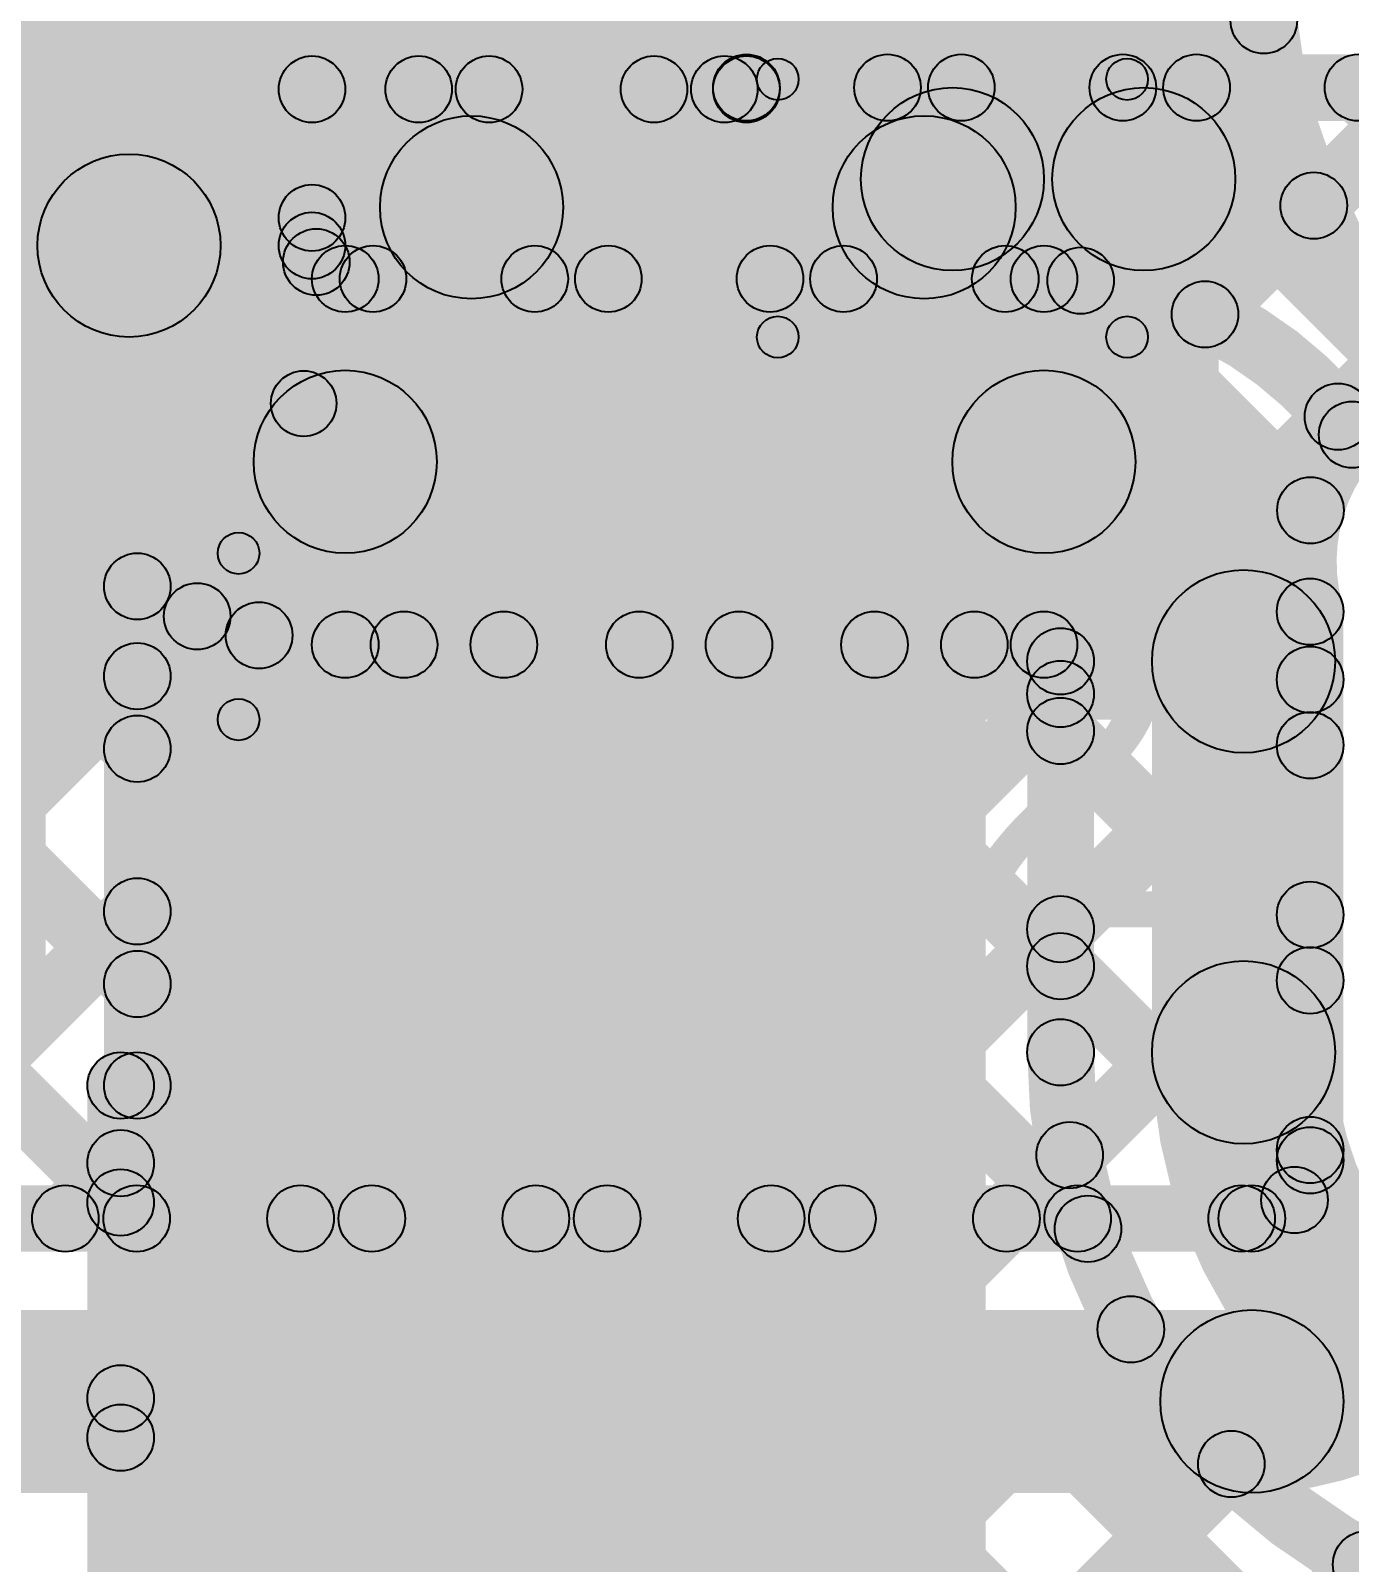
# Model space of a CAD drawing. Header units: millimetres. Extents: x -0.24 to 2.5, y 0 to 2.55.
# Drawn here: x 1.0302 to 1.1887, y 1.4766 to 1.6608 of the extents above; entities that cross this region are included whole.
import ezdxf

# ---------------------------------------------------------------- set-up
doc = ezdxf.new("R2010")
doc.units = ezdxf.units.MM
doc.header["$MEASUREMENT"] = 0
for name, color, linetype in [('BottomLayer', 5, 'Continuous'), ('BottomSolder', 6, 'Continuous'), ('TopLayer', 1, 'Continuous'), ('TopOverlay', 2, 'Continuous'), ('TopPaste', 8, 'Continuous'), ('TopSolder', 216, 'Continuous'), ('ViaHoleLayer', 16, 'Continuous')]:
    doc.layers.add(name, color=color, linetype=linetype)

# ---------------------------------------------------------------- blocks, each defined once
blk = doc.blocks.new('C__0603_10')
at = {"layer": 'TopLayer'}
for points in [[(-0.015, 0.0175), (-0.015, -0.0175), (-0.045, -0.0175), (-0.045, 0.0175)], [(0.045, 0.0175), (0.045, -0.0175), (0.015, -0.0175), (0.015, 0.0175)]]:
    blk.add_hatch(color=1, dxfattribs=at).paths.add_polyline_path(points)
at = {"layer": 'TopOverlay'}
h = blk.add_hatch(color=2, dxfattribs=at)
edge = h.paths.add_edge_path()
edge.add_arc((-0.049, 0.021), 0.0025, 0, 360)
h = blk.add_hatch(color=2, dxfattribs=at)
edge = h.paths.add_edge_path()
edge.add_arc((-0.049, 0.021), 0.0025, 0, 360)
for points in [[(-0.018, 0.0235), (-0.018, 0.0185), (-0.049, 0.0185), (-0.049, 0.0235)], [(0.049, 0.0235), (0.049, 0.0185), (0.018, 0.0185), (0.018, 0.0235)], [(-0.0465, -0.021), (-0.0515, -0.021), (-0.0515, 0.021), (-0.0465, 0.021)], [(0.0515, -0.021), (0.0465, -0.021), (0.0465, 0.021), (0.0515, 0.021)], [(-0.018, -0.0185), (-0.018, -0.0235), (-0.049, -0.0235), (-0.049, -0.0185)], [(0.049, -0.0185), (0.049, -0.0235), (0.018, -0.0235), (0.018, -0.0185)]]:
    blk.add_hatch(color=2, dxfattribs=at).paths.add_polyline_path(points)
h = blk.add_hatch(color=2, dxfattribs=at)
edge = h.paths.add_edge_path()
edge.add_arc((-0.018, 0.021), 0.0025, 0, 360)
h = blk.add_hatch(color=2, dxfattribs=at)
edge = h.paths.add_edge_path()
edge.add_arc((0.018, 0.021), 0.0025, 0, 360)
h = blk.add_hatch(color=2, dxfattribs=at)
edge = h.paths.add_edge_path()
edge.add_arc((0.049, 0.021), 0.0025, 0, 360)
h = blk.add_hatch(color=2, dxfattribs=at)
edge = h.paths.add_edge_path()
edge.add_arc((0.049, 0.021), 0.0025, 0, 360)
h = blk.add_hatch(color=2, dxfattribs=at)
edge = h.paths.add_edge_path()
edge.add_arc((-0.049, -0.021), 0.0025, 0, 360)
h = blk.add_hatch(color=2, dxfattribs=at)
edge = h.paths.add_edge_path()
edge.add_arc((-0.049, -0.021), 0.0025, 0, 360)
h = blk.add_hatch(color=2, dxfattribs=at)
edge = h.paths.add_edge_path()
edge.add_arc((-0.018, -0.021), 0.0025, 0, 360)
h = blk.add_hatch(color=2, dxfattribs=at)
edge = h.paths.add_edge_path()
edge.add_arc((0.018, -0.021), 0.0025, 0, 360)
h = blk.add_hatch(color=2, dxfattribs=at)
edge = h.paths.add_edge_path()
edge.add_arc((0.049, -0.021), 0.0025, 0, 360)
h = blk.add_hatch(color=2, dxfattribs=at)
edge = h.paths.add_edge_path()
edge.add_arc((0.049, -0.021), 0.0025, 0, 360)
at = {"layer": 'TopPaste'}
for points in [[(-0.015, 0.0175), (-0.015, -0.0175), (-0.045, -0.0175), (-0.045, 0.0175)], [(0.045, 0.0175), (0.045, -0.0175), (0.015, -0.0175), (0.015, 0.0175)]]:
    blk.add_hatch(color=8, dxfattribs=at).paths.add_polyline_path(points)
at = {"layer": 'TopSolder'}
for points in [[(-0.01264, 0.01986), (-0.01264, -0.01986), (-0.04736, -0.01986), (-0.04736, 0.01986)], [(0.04736, 0.01986), (0.04736, -0.01986), (0.01264, -0.01986), (0.01264, 0.01986)]]:
    blk.add_hatch(color=216, dxfattribs=at).paths.add_polyline_path(points)
at = {"layer": 'TopOverlay'}
for centre in [(-0.049, 0.021), (-0.049, 0.021), (-0.018, 0.021), (0.018, 0.021), (0.049, 0.021), (0.049, 0.021), (-0.049, -0.021), (-0.049, -0.021), (-0.018, -0.021), (0.018, -0.021), (0.049, -0.021), (0.049, -0.021)]:
    blk.add_circle(centre, 0.0025, dxfattribs=at)
blk = doc.blocks.new('R___0201_42')
at = {"layer": 'TopLayer'}
for points in [[(-0.01614, 0.00728), (-0.00551, 0.00728), (-0.00551, -0.00728), (-0.01614, -0.00728)], [(0.00551, 0.00728), (0.01614, 0.00728), (0.01614, -0.00728), (0.00551, -0.00728)]]:
    blk.add_hatch(color=1, dxfattribs=at).paths.add_polyline_path(points)
at = {"layer": 'TopOverlay'}
h = blk.add_hatch(color=2, dxfattribs=at)
edge = h.paths.add_edge_path()
edge.add_arc((-0.019, 0.01), 0.0025, 0, 360)
h = blk.add_hatch(color=2, dxfattribs=at)
edge = h.paths.add_edge_path()
edge.add_arc((-0.019, 0.01), 0.0025, 0, 360)
for points in [[(-0.019, 0.0075), (-0.019, 0.0125), (0.019, 0.0125), (0.019, 0.0075)], [(-0.0165, -0.01), (-0.0215, -0.01), (-0.0215, 0.01), (-0.0165, 0.01)], [(0.0215, -0.01), (0.0165, -0.01), (0.0165, 0.01), (0.0215, 0.01)], [(-0.019, -0.0125), (-0.019, -0.0075), (0.019, -0.0075), (0.019, -0.0125)]]:
    blk.add_hatch(color=2, dxfattribs=at).paths.add_polyline_path(points)
h = blk.add_hatch(color=2, dxfattribs=at)
edge = h.paths.add_edge_path()
edge.add_arc((0.019, 0.01), 0.0025, 0, 360)
h = blk.add_hatch(color=2, dxfattribs=at)
edge = h.paths.add_edge_path()
edge.add_arc((0.019, 0.01), 0.0025, 0, 360)
h = blk.add_hatch(color=2, dxfattribs=at)
edge = h.paths.add_edge_path()
edge.add_arc((-0.019, -0.01), 0.0025, 0, 360)
h = blk.add_hatch(color=2, dxfattribs=at)
edge = h.paths.add_edge_path()
edge.add_arc((-0.019, -0.01), 0.0025, 0, 360)
h = blk.add_hatch(color=2, dxfattribs=at)
edge = h.paths.add_edge_path()
edge.add_arc((0.019, -0.01), 0.0025, 0, 360)
h = blk.add_hatch(color=2, dxfattribs=at)
edge = h.paths.add_edge_path()
edge.add_arc((0.019, -0.01), 0.0025, 0, 360)
at = {"layer": 'TopPaste'}
for points in [[(-0.01614, 0.00728), (-0.00551, 0.00728), (-0.00551, -0.00728), (-0.01614, -0.00728)], [(0.00551, 0.00728), (0.01614, 0.00728), (0.01614, -0.00728), (0.00551, -0.00728)]]:
    blk.add_hatch(color=8, dxfattribs=at).paths.add_polyline_path(points)
at = {"layer": 'TopSolder'}
for points in [[(-0.02014, 0.01128), (-0.00151, 0.01128), (-0.00151, -0.01128), (-0.02014, -0.01128)], [(0.00151, 0.01128), (0.02014, 0.01128), (0.02014, -0.01128), (0.00151, -0.01128)]]:
    blk.add_hatch(color=216, dxfattribs=at).paths.add_polyline_path(points)
at = {"layer": 'TopOverlay'}
for centre in [(-0.019, 0.01), (-0.019, 0.01), (0.019, 0.01), (0.019, 0.01), (-0.019, -0.01), (-0.019, -0.01), (0.019, -0.01), (0.019, -0.01)]:
    blk.add_circle(centre, 0.0025, dxfattribs=at)
blk = doc.blocks.new('SOT_23_6_100')
at = {"layer": 'TopLayer'}
for points in [[(-0.07323, 0.04961), (-0.02913, 0.04961), (-0.02913, 0.0252), (-0.07323, 0.0252)], [(0.02913, 0.04961), (0.07323, 0.04961), (0.07323, 0.0252), (0.02913, 0.0252)], [(-0.07323, 0.0122), (-0.02913, 0.0122), (-0.02913, -0.0122), (-0.07323, -0.0122)], [(0.02913, 0.0122), (0.07323, 0.0122), (0.07323, -0.0122), (0.02913, -0.0122)], [(-0.07323, -0.0252), (-0.02913, -0.0252), (-0.02913, -0.04961), (-0.07323, -0.04961)], [(0.02913, -0.0252), (0.07323, -0.0252), (0.07323, -0.04961), (0.02913, -0.04961)]]:
    blk.add_hatch(color=1, dxfattribs=at).paths.add_polyline_path(points)
at = {"layer": 'TopOverlay'}
h = blk.add_hatch(color=2, dxfattribs=at)
edge = h.paths.add_edge_path()
edge.add_arc((-0.06647, 0.064), 0.005, 0, 360)
h = blk.add_hatch(color=2, dxfattribs=at)
edge = h.paths.add_edge_path()
edge.add_arc((-0.05753, 0.064), 0.005, 0, 360)
h = blk.add_hatch(color=2, dxfattribs=at)
edge = h.paths.add_edge_path()
edge.add_arc((-0.03, 0.061), 0.00394, 0, 360)
for points in [[(-0.03, 0.05706), (-0.03, 0.06494), (0.031, 0.06494), (0.031, 0.05706)], [(-0.03, -0.06494), (-0.03, -0.05706), (0.031, -0.05706), (0.031, -0.06494)]]:
    blk.add_hatch(color=2, dxfattribs=at).paths.add_polyline_path(points)
h = blk.add_hatch(color=2, dxfattribs=at)
edge = h.paths.add_edge_path()
edge.add_arc((0.031, 0.061), 0.00394, 0, 360)
h = blk.add_hatch(color=2, dxfattribs=at)
edge = h.paths.add_edge_path()
edge.add_arc((-0.03, -0.061), 0.00394, 0, 360)
h = blk.add_hatch(color=2, dxfattribs=at)
edge = h.paths.add_edge_path()
edge.add_arc((0.031, -0.061), 0.00394, 0, 360)
at = {"layer": 'TopPaste'}
for points in [[(-0.07323, 0.04961), (-0.02913, 0.04961), (-0.02913, 0.0252), (-0.07323, 0.0252)], [(0.02913, 0.04961), (0.07323, 0.04961), (0.07323, 0.0252), (0.02913, 0.0252)], [(-0.07323, 0.0122), (-0.02913, 0.0122), (-0.02913, -0.0122), (-0.07323, -0.0122)], [(0.02913, 0.0122), (0.07323, 0.0122), (0.07323, -0.0122), (0.02913, -0.0122)], [(-0.07323, -0.0252), (-0.02913, -0.0252), (-0.02913, -0.04961), (-0.07323, -0.04961)], [(0.02913, -0.0252), (0.07323, -0.0252), (0.07323, -0.04961), (0.02913, -0.04961)]]:
    blk.add_hatch(color=8, dxfattribs=at).paths.add_polyline_path(points)
at = {"layer": 'TopSolder'}
for points in [[(-0.07723, 0.05361), (-0.02513, 0.05361), (-0.02513, 0.0212), (-0.07723, 0.0212)], [(0.02513, 0.05361), (0.07723, 0.05361), (0.07723, 0.0212), (0.02513, 0.0212)], [(-0.07723, 0.0162), (-0.02513, 0.0162), (-0.02513, -0.0162), (-0.07723, -0.0162)], [(0.02513, 0.0162), (0.07723, 0.0162), (0.07723, -0.0162), (0.02513, -0.0162)], [(-0.07723, -0.0212), (-0.02513, -0.0212), (-0.02513, -0.05361), (-0.07723, -0.05361)], [(0.02513, -0.0212), (0.07723, -0.0212), (0.07723, -0.05361), (0.02513, -0.05361)]]:
    blk.add_hatch(color=216, dxfattribs=at).paths.add_polyline_path(points)
at = {"layer": 'TopOverlay', "const_width": 0.01}
blk.add_lwpolyline([(-0.05753, 0.064, 1), (-0.06647, 0.064, 1)], format="xyb", close=True, dxfattribs=at)
at = {"layer": 'TopOverlay'}
for centre, radius in [((-0.06647, 0.064), 0.005), ((-0.05753, 0.064), 0.005), ((-0.03, 0.061), 0.00394), ((0.031, 0.061), 0.00394), ((-0.03, -0.061), 0.00394), ((0.031, -0.061), 0.00394)]:
    blk.add_circle(centre, radius, dxfattribs=at)

msp = doc.modelspace()

# ---------------------------------------------------------------- hatches: boundary and pattern name
at = {"layer": 'BottomLayer'}
for points in [[(0.76902, 2.04081), (0.77467, 2.04646), (1.20019, 1.62094), (1.19454, 1.61529)], [(0.75057, 2.03097), (0.75623, 2.03662), (1.18686, 1.60599), (1.18121, 1.60033)], [(0.72608, 2.02717), (0.73174, 2.03283), (1.18683, 1.57774), (1.18117, 1.57208)], [(0.71017, 2.0148), (0.71583, 2.02045), (1.18683, 1.54945), (1.18117, 1.5438)], [(0.5682, 1.98706), (0.57386, 1.99272), (1.04575, 1.52083), (1.04009, 1.51517)], [(0.59649, 1.98706), (0.60214, 1.99272), (1.07403, 1.52083), (1.06838, 1.51517)], [(0.71017, 1.98651), (0.71583, 1.99217), (1.18495, 1.52305), (1.17929, 1.5174)], [(0.71017, 1.95823), (0.71583, 1.96389), (1.15889, 1.52083), (1.15323, 1.51517)], [(0.261, 1.578), (1.173, 1.578), (1.173, 1.961), (0.261, 1.961)], [(0.65666, 1.95517), (0.66232, 1.96083), (1.10232, 1.52083), (1.09666, 1.51517)], [(0.68495, 1.95517), (0.6906, 1.96083), (1.1306, 1.52083), (1.12495, 1.51517)], [(0.89576, 1.51517), (0.8901, 1.52083), (1.17517, 1.8059), (1.18083, 1.80024)], [(0.92404, 1.51517), (0.91838, 1.52083), (1.17517, 1.77762), (1.18083, 1.77196)], [(0.95233, 1.51517), (0.94667, 1.52083), (1.17517, 1.74933), (1.18083, 1.74367)], [(0.98061, 1.51517), (0.97495, 1.52083), (1.17517, 1.72105), (1.18083, 1.71539)], [(1.00889, 1.51517), (1.00324, 1.52083), (1.17517, 1.69276), (1.18083, 1.68711)], [(1.03718, 1.51517), (1.03152, 1.52083), (1.1756, 1.6649), (1.18125, 1.65925)], [(1.06546, 1.51517), (1.05981, 1.52083), (1.18161, 1.64263), (1.18727, 1.63698)], [(1.09375, 1.51517), (1.08809, 1.52083), (1.1925, 1.62524), (1.19816, 1.61958)], [(1.188, 1.525), (1.18, 1.525), (1.18, 1.59097), (1.188, 1.59097)], [(1.12203, 1.51517), (1.11637, 1.52083), (1.18117, 1.58563), (1.18683, 1.57997)], [(1.15032, 1.51517), (1.14466, 1.52083), (1.18117, 1.55734), (1.18683, 1.55168)], [(1.1786, 1.51517), (1.17294, 1.52083), (1.18117, 1.52906), (1.18683, 1.5234)], [(0.876, 1.514), (0.876, 1.522), (1.177, 1.522), (1.177, 1.514)], [(0.876, 1.485), (0.876, 1.507), (1.177, 1.507), (1.177, 1.485)]]:
    msp.add_hatch(color=5, dxfattribs=at).paths.add_polyline_path(points)
h = msp.add_hatch(color=5, dxfattribs=at)
edge = h.paths.add_edge_path()
edge.add_arc((1.17843, 1.66208), 0.004, 0, 360)
h = msp.add_hatch(color=5, dxfattribs=at)
edge = h.paths.add_edge_path()
edge.add_arc((1.167, 1.643), 0.01181, 0, 360)
h = msp.add_hatch(color=5, dxfattribs=at)
edge = h.paths.add_edge_path()
edge.add_arc((1.18444, 1.63981), 0.004, 0, 360)
h = msp.add_hatch(color=5, dxfattribs=at)
edge = h.paths.add_edge_path()
edge.add_arc((1.18404, 1.60316), 0.004, 0, 360)
h = msp.add_hatch(color=5, dxfattribs=at)
edge = h.paths.add_edge_path()
edge.add_arc((1.184, 1.59097), 0.004, 0, 360)
h = msp.add_hatch(color=5, dxfattribs=at)
edge = h.paths.add_edge_path()
edge.add_arc((1.184, 1.59097), 0.004, 0, 360)
h = msp.add_hatch(color=5, dxfattribs=at)
edge = h.paths.add_edge_path()
edge.add_arc((1.184, 1.5828), 0.004, 0, 360)
h = msp.add_hatch(color=5, dxfattribs=at)
edge = h.paths.add_edge_path()
edge.add_arc((1.086, 1.573), 0.01181, 0, 360)
h = msp.add_hatch(color=5, dxfattribs=at)
edge = h.paths.add_edge_path()
edge.add_arc((1.184, 1.57491), 0.004, 0, 360)
h = msp.add_hatch(color=5, dxfattribs=at)
edge = h.paths.add_edge_path()
edge.add_arc((1.184, 1.55451), 0.004, 0, 360)
h = msp.add_hatch(color=5, dxfattribs=at)
edge = h.paths.add_edge_path()
edge.add_arc((1.184, 1.54663), 0.004, 0, 360)
h = msp.add_hatch(color=5, dxfattribs=at)
edge = h.paths.add_edge_path()
edge.add_arc((1.184, 1.52623), 0.004, 0, 360)
h = msp.add_hatch(color=5, dxfattribs=at)
edge = h.paths.add_edge_path()
edge.add_arc((1.184, 1.525), 0.004, 0, 360)
h = msp.add_hatch(color=5, dxfattribs=at)
edge = h.paths.add_edge_path()
edge.add_arc((1.184, 1.525), 0.004, 0, 360)
h = msp.add_hatch(color=5, dxfattribs=at)
edge = h.paths.add_edge_path()
edge.add_arc((1.18212, 1.52022), 0.004, 0, 360)
h = msp.add_hatch(color=5, dxfattribs=at)
edge = h.paths.add_edge_path()
edge.add_arc((1.03435, 1.518), 0.004, 0, 360)
h = msp.add_hatch(color=5, dxfattribs=at)
edge = h.paths.add_edge_path()
edge.add_arc((1.04292, 1.518), 0.004, 0, 360)
h = msp.add_hatch(color=5, dxfattribs=at)
edge = h.paths.add_edge_path()
edge.add_arc((1.06263, 1.518), 0.004, 0, 360)
h = msp.add_hatch(color=5, dxfattribs=at)
edge = h.paths.add_edge_path()
edge.add_arc((1.0712, 1.518), 0.004, 0, 360)
h = msp.add_hatch(color=5, dxfattribs=at)
edge = h.paths.add_edge_path()
edge.add_arc((1.09092, 1.518), 0.004, 0, 360)
h = msp.add_hatch(color=5, dxfattribs=at)
edge = h.paths.add_edge_path()
edge.add_arc((1.09949, 1.518), 0.004, 0, 360)
h = msp.add_hatch(color=5, dxfattribs=at)
edge = h.paths.add_edge_path()
edge.add_arc((1.1192, 1.518), 0.004, 0, 360)
h = msp.add_hatch(color=5, dxfattribs=at)
edge = h.paths.add_edge_path()
edge.add_arc((1.12777, 1.518), 0.004, 0, 360)
h = msp.add_hatch(color=5, dxfattribs=at)
edge = h.paths.add_edge_path()
edge.add_arc((1.14749, 1.518), 0.004, 0, 360)
h = msp.add_hatch(color=5, dxfattribs=at)
edge = h.paths.add_edge_path()
edge.add_arc((1.15606, 1.518), 0.004, 0, 360)
h = msp.add_hatch(color=5, dxfattribs=at)
edge = h.paths.add_edge_path()
edge.add_arc((1.17577, 1.518), 0.004, 0, 360)
h = msp.add_hatch(color=5, dxfattribs=at)
edge = h.paths.add_edge_path()
edge.add_arc((1.177, 1.518), 0.004, 0, 360)
h = msp.add_hatch(color=5, dxfattribs=at)
edge = h.paths.add_edge_path()
edge.add_arc((1.177, 1.518), 0.004, 0, 360)
h = msp.add_hatch(color=5, dxfattribs=at)
edge = h.paths.add_edge_path()
edge.add_arc((1.177, 1.496), 0.011, 0, 360)
h = msp.add_hatch(color=5, dxfattribs=at)
edge = h.paths.add_edge_path()
edge.add_arc((1.177, 1.496), 0.011, 0, 360)
at = {"layer": 'BottomSolder'}
h = msp.add_hatch(color=6, dxfattribs=at)
edge = h.paths.add_edge_path()
edge.add_arc((1.167, 1.643), 0.01581, 0, 360)
h = msp.add_hatch(color=6, dxfattribs=at)
edge = h.paths.add_edge_path()
edge.add_arc((1.086, 1.573), 0.01581, 0, 360)
at = {"layer": 'TopLayer'}
for points in [[(1.053, 1.635), (1.031, 1.635), (1.031, 1.697), (1.053, 1.697)], [(1.11623, 1.65), (1.11623, 1.658), (1.446, 1.658), (1.446, 1.65)], [(1.06735, 1.6302), (1.06169, 1.63585), (1.08246, 1.65662), (1.08812, 1.65097)], [(1.064, 1.6498), (1.064, 1.6578), (1.11623, 1.6578), (1.11623, 1.6498)], [(1.074, 1.65097), (1.07966, 1.65662), (1.10245, 1.63383), (1.0968, 1.62817)], [(1.09361, 1.62817), (1.08795, 1.63383), (1.11075, 1.65662), (1.11641, 1.65097)], [(1.10229, 1.65097), (1.10794, 1.65662), (1.13074, 1.63383), (1.12508, 1.62817)], [(1.12189, 1.62817), (1.11624, 1.63383), (1.13924, 1.65683), (1.14489, 1.65117)], [(1.13037, 1.65117), (1.13602, 1.65683), (1.15923, 1.63362), (1.15358, 1.62796)], [(1.15018, 1.62817), (1.14452, 1.63383), (1.16752, 1.65683), (1.17318, 1.65117)], [(1.15865, 1.65117), (1.16431, 1.65683), (1.20019, 1.62094), (1.19454, 1.61529)], [(1.17419, 1.6239), (1.16853, 1.62956), (1.19581, 1.65683), (1.20146, 1.65117)], [(1.19018, 1.6116), (1.18452, 1.61726), (1.22409, 1.65683), (1.22975, 1.65117)], [(1.18694, 1.65117), (1.19259, 1.65683), (1.23232, 1.6171), (1.22667, 1.61144)], [(1.068, 1.635), (1.06, 1.635), (1.06, 1.6538), (1.068, 1.6538)], [(1.141, 1.632), (1.141, 1.654), (1.164, 1.654), (1.164, 1.632)], [(1.08318, 1.6286), (1.08318, 1.6506), (1.1376, 1.6506), (1.1376, 1.6286)], [(1.06117, 1.63551), (1.06683, 1.64117), (1.07417, 1.63383), (1.06851, 1.62817)], [(1.068, 1.627), (1.068, 1.635), (1.152, 1.635), (1.152, 1.627)], [(1.068, 1.598), (1.068, 1.62), (1.152, 1.62), (1.152, 1.598)], [(0.997, 1.545), (1.032, 1.545), (1.032, 1.608), (0.997, 1.608)], [(1.047, 1.534), (1.039, 1.534), (1.039, 1.59402), (1.047, 1.59402)], [(1.04583, 1.58039), (1.04017, 1.58605), (1.04737, 1.59325), (1.05303, 1.58759)], [(1.04383, 1.49354), (1.03817, 1.49919), (1.12881, 1.58983), (1.13446, 1.58417)], [(1.04383, 1.52182), (1.03817, 1.52748), (1.10052, 1.58983), (1.10618, 1.58417)], [(1.04583, 1.55211), (1.04017, 1.55776), (1.07224, 1.58983), (1.07789, 1.58417)], [(1.041, 1.272), (1.145, 1.272), (1.145, 1.591), (1.041, 1.591)], [(1.05481, 1.5853), (1.06047, 1.59096), (1.4216, 1.22983), (1.41595, 1.22417)], [(1.068, 1.583), (1.068, 1.591), (1.152, 1.591), (1.152, 1.583)], [(1.08423, 1.58417), (1.08989, 1.58983), (1.16012, 1.51959), (1.15447, 1.51394)], [(1.11251, 1.58417), (1.11817, 1.58983), (1.15683, 1.55117), (1.15117, 1.54551)], [(1.1408, 1.58417), (1.14645, 1.58983), (1.15683, 1.57945), (1.15117, 1.5738)], [(1.158, 1.53798), (1.15, 1.53798), (1.15, 1.585), (1.158, 1.585)], [(1.187, 1.53798), (1.165, 1.53798), (1.165, 1.585), (1.187, 1.585)], [(1.04383, 1.46525), (1.03817, 1.47091), (1.15117, 1.58391), (1.15683, 1.57825)], [(1.04017, 1.57166), (1.04583, 1.57732), (1.39332, 1.22983), (1.38766, 1.22417)], [(1.04383, 1.43697), (1.03817, 1.44263), (1.15117, 1.55563), (1.15683, 1.54997)], [(1.04017, 1.54338), (1.04583, 1.54903), (1.36503, 1.22983), (1.35938, 1.22417)], [(1.045, 1.088), (1.037, 1.088), (1.037, 1.534), (1.045, 1.534)], [(1.04383, 1.40868), (1.03817, 1.41434), (1.15227, 1.52844), (1.15793, 1.52279)], [(1.03817, 1.51709), (1.04383, 1.52275), (1.33675, 1.22983), (1.33109, 1.22417)], [(1.04383, 1.3804), (1.03817, 1.38606), (1.15961, 1.5075), (1.16527, 1.50184)], [(1.03817, 1.48881), (1.04383, 1.49447), (1.30847, 1.22983), (1.30281, 1.22417)], [(1.04383, 1.35212), (1.03817, 1.35777), (1.1717, 1.4913), (1.17735, 1.48564)], [(1.04383, 1.32383), (1.03817, 1.32949), (1.18791, 1.47923), (1.19357, 1.47357)]]:
    msp.add_hatch(color=1, dxfattribs=at).paths.add_polyline_path(points)
h = msp.add_hatch(color=1, dxfattribs=at)
edge = h.paths.add_edge_path()
edge.add_arc((1.11623, 1.654), 0.004, 0, 360)
h = msp.add_hatch(color=1, dxfattribs=at)
edge = h.paths.add_edge_path()
edge.add_arc((1.13319, 1.654), 0.004, 0, 360)
h = msp.add_hatch(color=1, dxfattribs=at)
edge = h.paths.add_edge_path()
edge.add_arc((1.14207, 1.654), 0.004, 0, 360)
h = msp.add_hatch(color=1, dxfattribs=at)
edge = h.paths.add_edge_path()
edge.add_arc((1.16148, 1.654), 0.004, 0, 360)
h = msp.add_hatch(color=1, dxfattribs=at)
edge = h.paths.add_edge_path()
edge.add_arc((1.17035, 1.654), 0.004, 0, 360)
h = msp.add_hatch(color=1, dxfattribs=at)
edge = h.paths.add_edge_path()
edge.add_arc((1.18976, 1.654), 0.004, 0, 360)
h = msp.add_hatch(color=1, dxfattribs=at)
edge = h.paths.add_edge_path()
edge.add_arc((1.064, 1.6538), 0.004, 0, 360)
h = msp.add_hatch(color=1, dxfattribs=at)
edge = h.paths.add_edge_path()
edge.add_arc((1.064, 1.6538), 0.004, 0, 360)
h = msp.add_hatch(color=1, dxfattribs=at)
edge = h.paths.add_edge_path()
edge.add_arc((1.07683, 1.6538), 0.004, 0, 360)
h = msp.add_hatch(color=1, dxfattribs=at)
edge = h.paths.add_edge_path()
edge.add_arc((1.08529, 1.6538), 0.004, 0, 360)
h = msp.add_hatch(color=1, dxfattribs=at)
edge = h.paths.add_edge_path()
edge.add_arc((1.10512, 1.6538), 0.004, 0, 360)
h = msp.add_hatch(color=1, dxfattribs=at)
edge = h.paths.add_edge_path()
edge.add_arc((1.11358, 1.6538), 0.004, 0, 360)
h = msp.add_hatch(color=1, dxfattribs=at)
edge = h.paths.add_edge_path()
edge.add_arc((1.11623, 1.6538), 0.004, 0, 360)
h = msp.add_hatch(color=1, dxfattribs=at)
edge = h.paths.add_edge_path()
edge.add_arc((1.167, 1.643), 0.01181, 0, 360)
h = msp.add_hatch(color=1, dxfattribs=at)
edge = h.paths.add_edge_path()
edge.add_arc((1.141, 1.643), 0.011, 0, 360)
h = msp.add_hatch(color=1, dxfattribs=at)
edge = h.paths.add_edge_path()
edge.add_arc((1.141, 1.643), 0.011, 0, 360)
h = msp.add_hatch(color=1, dxfattribs=at)
edge = h.paths.add_edge_path()
edge.add_arc((1.164, 1.643), 0.011, 0, 360)
h = msp.add_hatch(color=1, dxfattribs=at)
edge = h.paths.add_edge_path()
edge.add_arc((1.08318, 1.6396), 0.011, 0, 360)
h = msp.add_hatch(color=1, dxfattribs=at)
edge = h.paths.add_edge_path()
edge.add_arc((1.1376, 1.6396), 0.011, 0, 360)
h = msp.add_hatch(color=1, dxfattribs=at)
edge = h.paths.add_edge_path()
edge.add_arc((1.1376, 1.6396), 0.011, 0, 360)
h = msp.add_hatch(color=1, dxfattribs=at)
edge = h.paths.add_edge_path()
edge.add_arc((1.042, 1.635), 0.011, 0, 360)
h = msp.add_hatch(color=1, dxfattribs=at)
edge = h.paths.add_edge_path()
edge.add_arc((1.042, 1.635), 0.011, 0, 360)
h = msp.add_hatch(color=1, dxfattribs=at)
edge = h.paths.add_edge_path()
edge.add_arc((1.064, 1.63834), 0.004, 0, 360)
h = msp.add_hatch(color=1, dxfattribs=at)
edge = h.paths.add_edge_path()
edge.add_arc((1.064, 1.635), 0.004, 0, 360)
h = msp.add_hatch(color=1, dxfattribs=at)
edge = h.paths.add_edge_path()
edge.add_arc((1.064, 1.635), 0.004, 0, 360)
h = msp.add_hatch(color=1, dxfattribs=at)
edge = h.paths.add_edge_path()
edge.add_arc((1.06452, 1.63302), 0.004, 0, 360)
h = msp.add_hatch(color=1, dxfattribs=at)
edge = h.paths.add_edge_path()
edge.add_arc((1.068, 1.631), 0.004, 0, 360)
h = msp.add_hatch(color=1, dxfattribs=at)
edge = h.paths.add_edge_path()
edge.add_arc((1.068, 1.631), 0.004, 0, 360)
h = msp.add_hatch(color=1, dxfattribs=at)
edge = h.paths.add_edge_path()
edge.add_arc((1.07134, 1.631), 0.004, 0, 360)
h = msp.add_hatch(color=1, dxfattribs=at)
edge = h.paths.add_edge_path()
edge.add_arc((1.09078, 1.631), 0.004, 0, 360)
h = msp.add_hatch(color=1, dxfattribs=at)
edge = h.paths.add_edge_path()
edge.add_arc((1.09963, 1.631), 0.004, 0, 360)
h = msp.add_hatch(color=1, dxfattribs=at)
edge = h.paths.add_edge_path()
edge.add_arc((1.11907, 1.631), 0.004, 0, 360)
h = msp.add_hatch(color=1, dxfattribs=at)
edge = h.paths.add_edge_path()
edge.add_arc((1.12791, 1.631), 0.004, 0, 360)
h = msp.add_hatch(color=1, dxfattribs=at)
edge = h.paths.add_edge_path()
edge.add_arc((1.14735, 1.631), 0.004, 0, 360)
h = msp.add_hatch(color=1, dxfattribs=at)
edge = h.paths.add_edge_path()
edge.add_arc((1.152, 1.631), 0.004, 0, 360)
h = msp.add_hatch(color=1, dxfattribs=at)
edge = h.paths.add_edge_path()
edge.add_arc((1.152, 1.631), 0.004, 0, 360)
h = msp.add_hatch(color=1, dxfattribs=at)
edge = h.paths.add_edge_path()
edge.add_arc((1.15641, 1.63079), 0.004, 0, 360)
h = msp.add_hatch(color=1, dxfattribs=at)
edge = h.paths.add_edge_path()
edge.add_arc((1.17136, 1.62673), 0.004, 0, 360)
h = msp.add_hatch(color=1, dxfattribs=at)
edge = h.paths.add_edge_path()
edge.add_arc((1.068, 1.609), 0.011, 0, 360)
h = msp.add_hatch(color=1, dxfattribs=at)
edge = h.paths.add_edge_path()
edge.add_arc((1.068, 1.609), 0.011, 0, 360)
h = msp.add_hatch(color=1, dxfattribs=at)
edge = h.paths.add_edge_path()
edge.add_arc((1.152, 1.609), 0.011, 0, 360)
h = msp.add_hatch(color=1, dxfattribs=at)
edge = h.paths.add_edge_path()
edge.add_arc((1.152, 1.609), 0.011, 0, 360)
h = msp.add_hatch(color=1, dxfattribs=at)
edge = h.paths.add_edge_path()
edge.add_arc((1.18735, 1.61443), 0.004, 0, 360)
h = msp.add_hatch(color=1, dxfattribs=at)
edge = h.paths.add_edge_path()
edge.add_arc((1.18905, 1.61226), 0.004, 0, 360)
h = msp.add_hatch(color=1, dxfattribs=at)
edge = h.paths.add_edge_path()
edge.add_arc((1.18905, 1.61226), 0.004, 0, 360)
h = msp.add_hatch(color=1, dxfattribs=at)
edge = h.paths.add_edge_path()
edge.add_arc((1.043, 1.59402), 0.004, 0, 360)
h = msp.add_hatch(color=1, dxfattribs=at)
edge = h.paths.add_edge_path()
edge.add_arc((1.043, 1.59402), 0.004, 0, 360)
h = msp.add_hatch(color=1, dxfattribs=at)
edge = h.paths.add_edge_path()
edge.add_arc((1.176, 1.585), 0.011, 0, 360)
h = msp.add_hatch(color=1, dxfattribs=at)
edge = h.paths.add_edge_path()
edge.add_arc((1.176, 1.585), 0.011, 0, 360)
h = msp.add_hatch(color=1, dxfattribs=at)
edge = h.paths.add_edge_path()
edge.add_arc((1.0502, 1.59042), 0.004, 0, 360)
h = msp.add_hatch(color=1, dxfattribs=at)
edge = h.paths.add_edge_path()
edge.add_arc((1.05764, 1.58813), 0.004, 0, 360)
h = msp.add_hatch(color=1, dxfattribs=at)
edge = h.paths.add_edge_path()
edge.add_arc((1.068, 1.587), 0.004, 0, 360)
h = msp.add_hatch(color=1, dxfattribs=at)
edge = h.paths.add_edge_path()
edge.add_arc((1.068, 1.587), 0.004, 0, 360)
h = msp.add_hatch(color=1, dxfattribs=at)
edge = h.paths.add_edge_path()
edge.add_arc((1.07507, 1.587), 0.004, 0, 360)
h = msp.add_hatch(color=1, dxfattribs=at)
edge = h.paths.add_edge_path()
edge.add_arc((1.08706, 1.587), 0.004, 0, 360)
h = msp.add_hatch(color=1, dxfattribs=at)
edge = h.paths.add_edge_path()
edge.add_arc((1.10335, 1.587), 0.004, 0, 360)
h = msp.add_hatch(color=1, dxfattribs=at)
edge = h.paths.add_edge_path()
edge.add_arc((1.11534, 1.587), 0.004, 0, 360)
h = msp.add_hatch(color=1, dxfattribs=at)
edge = h.paths.add_edge_path()
edge.add_arc((1.13163, 1.587), 0.004, 0, 360)
h = msp.add_hatch(color=1, dxfattribs=at)
edge = h.paths.add_edge_path()
edge.add_arc((1.14363, 1.587), 0.004, 0, 360)
h = msp.add_hatch(color=1, dxfattribs=at)
edge = h.paths.add_edge_path()
edge.add_arc((1.152, 1.587), 0.004, 0, 360)
h = msp.add_hatch(color=1, dxfattribs=at)
edge = h.paths.add_edge_path()
edge.add_arc((1.152, 1.587), 0.004, 0, 360)
h = msp.add_hatch(color=1, dxfattribs=at)
edge = h.paths.add_edge_path()
edge.add_arc((1.154, 1.585), 0.004, 0, 360)
h = msp.add_hatch(color=1, dxfattribs=at)
edge = h.paths.add_edge_path()
edge.add_arc((1.154, 1.585), 0.004, 0, 360)
h = msp.add_hatch(color=1, dxfattribs=at)
edge = h.paths.add_edge_path()
edge.add_arc((1.043, 1.58322), 0.004, 0, 360)
h = msp.add_hatch(color=1, dxfattribs=at)
edge = h.paths.add_edge_path()
edge.add_arc((1.086, 1.573), 0.01181, 0, 360)
h = msp.add_hatch(color=1, dxfattribs=at)
edge = h.paths.add_edge_path()
edge.add_arc((1.154, 1.58108), 0.004, 0, 360)
h = msp.add_hatch(color=1, dxfattribs=at)
edge = h.paths.add_edge_path()
edge.add_arc((1.154, 1.57663), 0.004, 0, 360)
h = msp.add_hatch(color=1, dxfattribs=at)
edge = h.paths.add_edge_path()
edge.add_arc((1.043, 1.57449), 0.004, 0, 360)
h = msp.add_hatch(color=1, dxfattribs=at)
edge = h.paths.add_edge_path()
edge.add_arc((1.043, 1.55493), 0.004, 0, 360)
h = msp.add_hatch(color=1, dxfattribs=at)
edge = h.paths.add_edge_path()
edge.add_arc((1.154, 1.5528), 0.004, 0, 360)
h = msp.add_hatch(color=1, dxfattribs=at)
edge = h.paths.add_edge_path()
edge.add_arc((1.154, 1.54834), 0.004, 0, 360)
h = msp.add_hatch(color=1, dxfattribs=at)
edge = h.paths.add_edge_path()
edge.add_arc((1.043, 1.5462), 0.004, 0, 360)
h = msp.add_hatch(color=1, dxfattribs=at)
edge = h.paths.add_edge_path()
edge.add_arc((1.176, 1.53798), 0.011, 0, 360)
h = msp.add_hatch(color=1, dxfattribs=at)
edge = h.paths.add_edge_path()
edge.add_arc((1.176, 1.53798), 0.011, 0, 360)
h = msp.add_hatch(color=1, dxfattribs=at)
edge = h.paths.add_edge_path()
edge.add_arc((1.154, 1.53798), 0.004, 0, 360)
h = msp.add_hatch(color=1, dxfattribs=at)
edge = h.paths.add_edge_path()
edge.add_arc((1.154, 1.53798), 0.004, 0, 360)
h = msp.add_hatch(color=1, dxfattribs=at)
edge = h.paths.add_edge_path()
edge.add_arc((1.041, 1.534), 0.004, 0, 360)
h = msp.add_hatch(color=1, dxfattribs=at)
edge = h.paths.add_edge_path()
edge.add_arc((1.043, 1.534), 0.004, 0, 360)
h = msp.add_hatch(color=1, dxfattribs=at)
edge = h.paths.add_edge_path()
edge.add_arc((1.1551, 1.52561), 0.004, 0, 360)
h = msp.add_hatch(color=1, dxfattribs=at)
edge = h.paths.add_edge_path()
edge.add_arc((1.041, 1.52465), 0.004, 0, 360)
h = msp.add_hatch(color=1, dxfattribs=at)
edge = h.paths.add_edge_path()
edge.add_arc((1.041, 1.51992), 0.004, 0, 360)
h = msp.add_hatch(color=1, dxfattribs=at)
edge = h.paths.add_edge_path()
edge.add_arc((1.15729, 1.51676), 0.004, 0, 360)
h = msp.add_hatch(color=1, dxfattribs=at)
edge = h.paths.add_edge_path()
edge.add_arc((1.16244, 1.50467), 0.004, 0, 360)
h = msp.add_hatch(color=1, dxfattribs=at)
edge = h.paths.add_edge_path()
edge.add_arc((1.041, 1.49637), 0.004, 0, 360)
h = msp.add_hatch(color=1, dxfattribs=at)
edge = h.paths.add_edge_path()
edge.add_arc((1.041, 1.49164), 0.004, 0, 360)
h = msp.add_hatch(color=1, dxfattribs=at)
edge = h.paths.add_edge_path()
edge.add_arc((1.17453, 1.48847), 0.004, 0, 360)
h = msp.add_hatch(color=1, dxfattribs=at)
edge = h.paths.add_edge_path()
edge.add_arc((1.19074, 1.4764), 0.004, 0, 360)
at = {"layer": 'TopSolder'}
h = msp.add_hatch(color=216, dxfattribs=at)
edge = h.paths.add_edge_path()
edge.add_arc((1.167, 1.643), 0.01581, 0, 360)
h = msp.add_hatch(color=216, dxfattribs=at)
edge = h.paths.add_edge_path()
edge.add_arc((1.086, 1.573), 0.01581, 0, 360)
at = {"layer": 'ViaHoleLayer'}
h = msp.add_hatch(color=16, dxfattribs=at)
edge = h.paths.add_edge_path()
edge.add_arc((1.167, 1.643), 0.00787, 0, 360)
h = msp.add_hatch(color=16, dxfattribs=at)
edge = h.paths.add_edge_path()
edge.add_arc((1.086, 1.573), 0.00787, 0, 360)

# ---------------------------------------------------------------- linework, layer by layer
at = {"layer": 'BottomLayer'}
for points, const_width in [([(1.19874, 1.61862, -0.194236), (1.178, 1.67)], 0.008), ([(1.184, 1.59097, -0.397778), (1.19874, 1.61862)], 0.008), ([(1.206, 1.525, -0.414214), (1.177, 1.496)], 0.022), ([(1.184, 1.525, -0.414214), (1.177, 1.518)], 0.008)]:
    msp.add_lwpolyline(points, format="xyb", dxfattribs=dict(at, const_width=const_width))
for centre, radius in [((1.17843, 1.66208), 0.004), ((1.18444, 1.63981), 0.004), ((1.18404, 1.60316), 0.004), ((1.184, 1.59097), 0.004), ((1.184, 1.59097), 0.004), ((1.184, 1.5828), 0.004), ((1.184, 1.57491), 0.004), ((1.184, 1.55451), 0.004), ((1.184, 1.54663), 0.004), ((1.184, 1.52623), 0.004), ((1.184, 1.525), 0.004), ((1.184, 1.525), 0.004), ((1.18212, 1.52022), 0.004), ((1.03435, 1.518), 0.004), ((1.04292, 1.518), 0.004), ((1.06263, 1.518), 0.004), ((1.0712, 1.518), 0.004), ((1.09092, 1.518), 0.004), ((1.09949, 1.518), 0.004), ((1.1192, 1.518), 0.004), ((1.12777, 1.518), 0.004), ((1.14749, 1.518), 0.004), ((1.15606, 1.518), 0.004), ((1.17577, 1.518), 0.004), ((1.177, 1.518), 0.004), ((1.177, 1.518), 0.004), ((1.177, 1.496), 0.011), ((1.177, 1.496), 0.011)]:
    msp.add_circle(centre, radius, dxfattribs=at)
at = {"layer": 'TopLayer'}
for points, const_width in [([(1.141, 1.643, -0.414214), (1.1376, 1.6396)], 0.022), ([(1.068, 1.609, -0.414214), (1.042, 1.635)], 0.022), ([(1.068, 1.631, -0.414214), (1.064, 1.635)], 0.008), ([(1.152, 1.631, -0.238466), (1.18905, 1.61226)], 0.008), ([(1.18905, 1.61226, -0.687256), (1.22881, 1.597)], 0.008), ([(1.152, 1.609, -0.414214), (1.176, 1.585)], 0.022), ([(1.068, 1.587, -0.137819), (1.043, 1.59402)], 0.008), ([(1.152, 1.587, -0.414214), (1.154, 1.585)], 0.008), ([(1.22398, 1.49, -0.414214), (1.176, 1.53798)], 0.022), ([(1.22398, 1.468, -0.414214), (1.154, 1.53798)], 0.008)]:
    msp.add_lwpolyline(points, format="xyb", dxfattribs=dict(at, const_width=const_width))
for centre, radius in [((1.11623, 1.654), 0.004), ((1.13319, 1.654), 0.004), ((1.14207, 1.654), 0.004), ((1.16148, 1.654), 0.004), ((1.17035, 1.654), 0.004), ((1.18976, 1.654), 0.004), ((1.064, 1.6538), 0.004), ((1.064, 1.6538), 0.004), ((1.07683, 1.6538), 0.004), ((1.08529, 1.6538), 0.004), ((1.10512, 1.6538), 0.004), ((1.11358, 1.6538), 0.004), ((1.11623, 1.6538), 0.004), ((1.141, 1.643), 0.011), ((1.141, 1.643), 0.011), ((1.164, 1.643), 0.011), ((1.08318, 1.6396), 0.011), ((1.1376, 1.6396), 0.011), ((1.1376, 1.6396), 0.011), ((1.042, 1.635), 0.011), ((1.042, 1.635), 0.011), ((1.064, 1.63834), 0.004), ((1.064, 1.635), 0.004), ((1.064, 1.635), 0.004), ((1.06452, 1.63302), 0.004), ((1.068, 1.631), 0.004), ((1.068, 1.631), 0.004), ((1.07134, 1.631), 0.004), ((1.09078, 1.631), 0.004), ((1.09963, 1.631), 0.004), ((1.11907, 1.631), 0.004), ((1.12791, 1.631), 0.004), ((1.14735, 1.631), 0.004), ((1.152, 1.631), 0.004), ((1.152, 1.631), 0.004), ((1.15641, 1.63079), 0.004), ((1.17136, 1.62673), 0.004), ((1.068, 1.609), 0.011), ((1.068, 1.609), 0.011), ((1.152, 1.609), 0.011), ((1.152, 1.609), 0.011), ((1.18735, 1.61443), 0.004), ((1.18905, 1.61226), 0.004), ((1.18905, 1.61226), 0.004), ((1.043, 1.59402), 0.004), ((1.043, 1.59402), 0.004), ((1.176, 1.585), 0.011), ((1.176, 1.585), 0.011), ((1.0502, 1.59042), 0.004), ((1.05764, 1.58813), 0.004), ((1.068, 1.587), 0.004), ((1.068, 1.587), 0.004), ((1.07507, 1.587), 0.004), ((1.08706, 1.587), 0.004), ((1.10335, 1.587), 0.004), ((1.11534, 1.587), 0.004), ((1.13163, 1.587), 0.004), ((1.14363, 1.587), 0.004), ((1.152, 1.587), 0.004), ((1.152, 1.587), 0.004), ((1.154, 1.585), 0.004), ((1.154, 1.585), 0.004), ((1.043, 1.58322), 0.004), ((1.154, 1.58108), 0.004), ((1.154, 1.57663), 0.004), ((1.043, 1.57449), 0.004), ((1.043, 1.55493), 0.004), ((1.154, 1.5528), 0.004), ((1.154, 1.54834), 0.004), ((1.043, 1.5462), 0.004), ((1.176, 1.53798), 0.011), ((1.176, 1.53798), 0.011), ((1.154, 1.53798), 0.004), ((1.154, 1.53798), 0.004), ((1.041, 1.534), 0.004), ((1.043, 1.534), 0.004), ((1.1551, 1.52561), 0.004), ((1.041, 1.52465), 0.004), ((1.041, 1.51992), 0.004), ((1.15729, 1.51676), 0.004), ((1.16244, 1.50467), 0.004), ((1.041, 1.49637), 0.004), ((1.041, 1.49164), 0.004), ((1.17453, 1.48847), 0.004), ((1.19074, 1.4764), 0.004)]:
    msp.add_circle(centre, radius, dxfattribs=at)

# ---------------------------------------------------------------- block references
msp.add_blockref('SOT_23_6_100', (1.032, 1.677))
for name, p, rotation in [('C__0603_10', (1.141, 1.673), 270), ('R___0201_42', (1.03617, 1.588), 360)]:
    msp.add_blockref(name, p, dxfattribs=dict(rotation=rotation))

# ---------------------------------------------------------------- texts
at = {"layer": 'TopOverlay'}
msp.add_text('R42', height=0.04, dxfattribs=at).set_placement((1.07117, 1.553))

doc.saveas('drawing.dxf')
